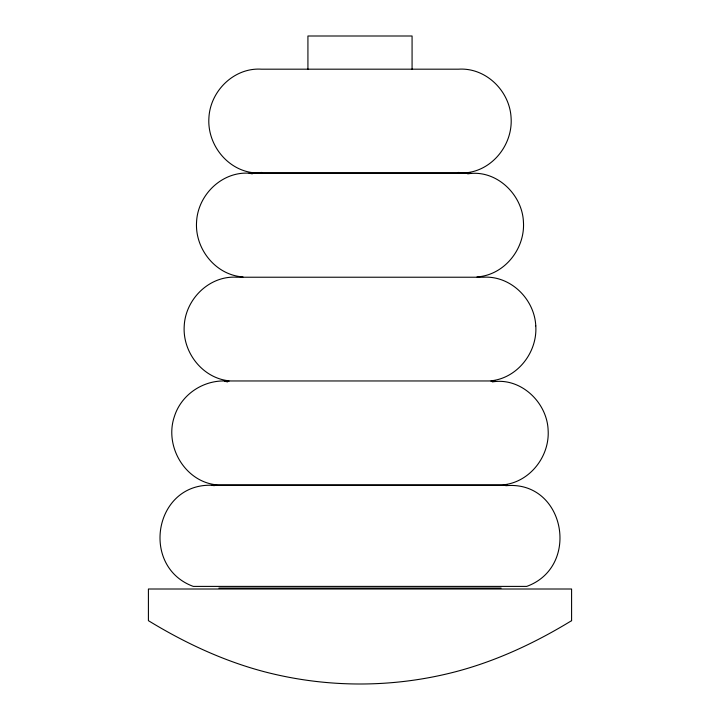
<?xml version="1.0" encoding="UTF-8"?>
<svg xmlns="http://www.w3.org/2000/svg" width="720" height="720" viewBox="0 0 720 720"><rect width="100%" height="100%" fill="white"/><g stroke="black" fill="none" stroke-linecap="round" stroke-linejoin="round"><path stroke-width="1.08" d="M464.652 172.917C492.057 171.135 512.928 144.738 511.092 117.846C509.805 90.99 485.865 67.365 458.523 69.183L261.477 69.183C234.135 67.365 210.195 90.99 208.908 117.846C207.072 144.738 227.943 171.135 255.348 172.917L464.652 172.917L458.19 172.449M467.685 173.862C495.9 169.11 522.261 194.085 523.431 221.868C525.267 248.76 504.396 275.157 476.991 276.939M492.363 381.906C520.578 377.154 546.948 402.129 548.118 429.912C549.954 456.804 529.083 483.201 501.669 484.983L218.331 484.983C185.778 483.093 164.043 446.724 174.366 416.592C181.53 393.534 205.236 378.63 229.077 381.249M505.764 485.712C564.867 480.087 581.211 566.568 526.716 586.404L193.284 586.404C139.869 566.811 154.107 482.958 212.121 485.271L507.879 485.271M470.862 173.205L249.138 173.205C221.796 171.387 197.847 195.012 196.569 221.868C194.733 248.76 215.604 275.157 243.009 276.939M255.348 172.917L261.81 172.449M490.923 381.249L495.54 381.249M218.907 588.069L501.093 588.069M249.138 173.205L252.315 173.862M224.46 381.249L227.637 381.906M212.121 485.271L214.236 485.712M412.074 69.516L412.074 36L307.926 36L307.926 69.516M535.779 325.89C537.606 352.782 516.735 379.179 489.33 380.961L230.67 380.961C203.265 379.179 182.394 352.782 184.221 325.89C185.508 299.034 209.457 275.409 236.799 277.227L483.201 277.227C510.543 275.409 534.492 299.034 535.779 325.89M571.59 620.667C535.401 642.762 496.692 660.942 455.589 671.742A379.017 379.017 0 0 1 264.411 671.751C223.308 660.933 184.599 642.762 148.41 620.667L148.41 589.005L571.59 589.005L571.59 620.667"/></g></svg>
